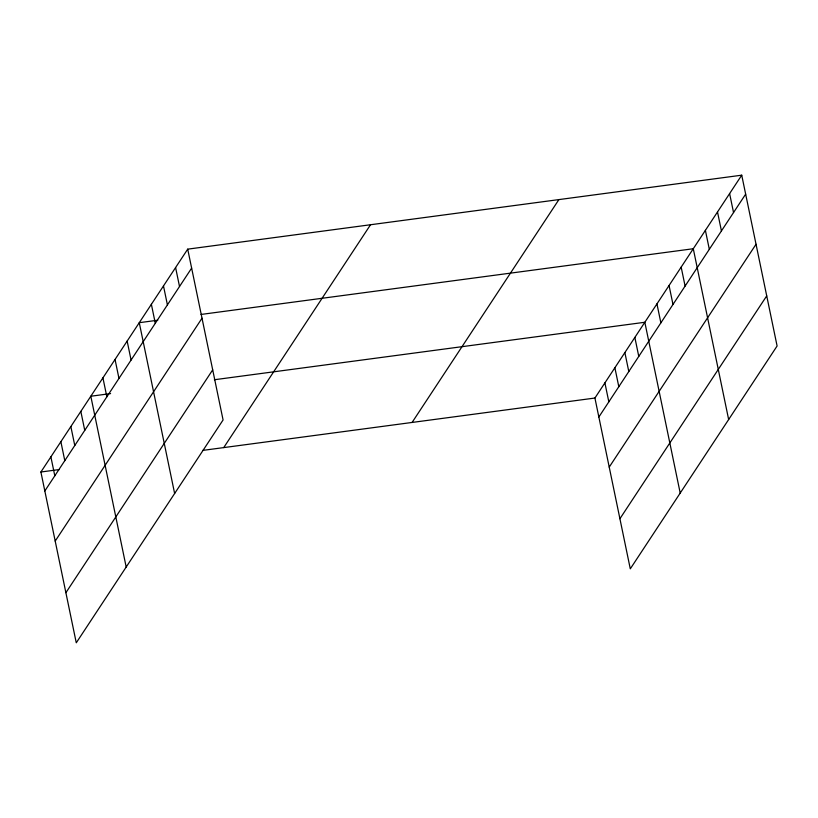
<?xml version="1.0" encoding="UTF-8"?>
<svg xmlns="http://www.w3.org/2000/svg" width="818" height="818" viewBox="0 0 818 818"><rect width="100%" height="100%" fill="white"/><g stroke="black" fill="none" stroke-linecap="round" stroke-linejoin="round"><path stroke-width="1.23" d="M187.711 249.153L223.079 419.961L76.268 642.815L40.9 472.006L187.711 249.153L741.732 175.185L777.1 345.994L630.289 568.847L594.921 398.039L741.732 175.185M44.826 490.964L191.637 268.12M55.205 541.076L202.015 318.222M65.9 592.702L212.7 369.848M223.723 447.599L370.534 224.745M412.088 422.446L558.899 199.602M598.848 417.006L745.658 194.152M609.226 467.109L756.036 244.265M619.911 518.735L766.722 295.891M157.792 320.216L139.264 322.691L174.633 493.499M201.023 314.449L693.286 248.733L728.654 419.542M110.583 393.591L90.818 396.239L126.187 567.038M214.347 379.746L644.829 322.272L680.208 493.08M40.9 472.006L59.428 469.532M202.721 450.401L594.921 398.039M729.615 193.58L733.541 212.537M717.509 211.964L721.435 230.921M705.392 230.349L709.318 249.306M681.169 267.118L685.095 286.075M669.052 285.502L672.989 304.46M656.946 303.887L660.872 322.844M634.85 337.425L638.776 356.392M624.87 352.578L628.797 371.546M614.88 367.732L618.807 386.699M604.901 382.885L608.827 401.853M175.594 267.537L179.52 286.504M163.488 285.922L167.414 304.889M151.371 304.306L155.297 323.274M127.148 341.075L131.074 360.043M115.041 359.46L118.968 378.427M102.925 377.844L106.851 396.812M80.829 411.393L84.755 430.35M70.849 426.546L74.775 445.503M60.869 441.7L64.796 460.657M50.88 456.853L54.806 475.81"/></g></svg>
